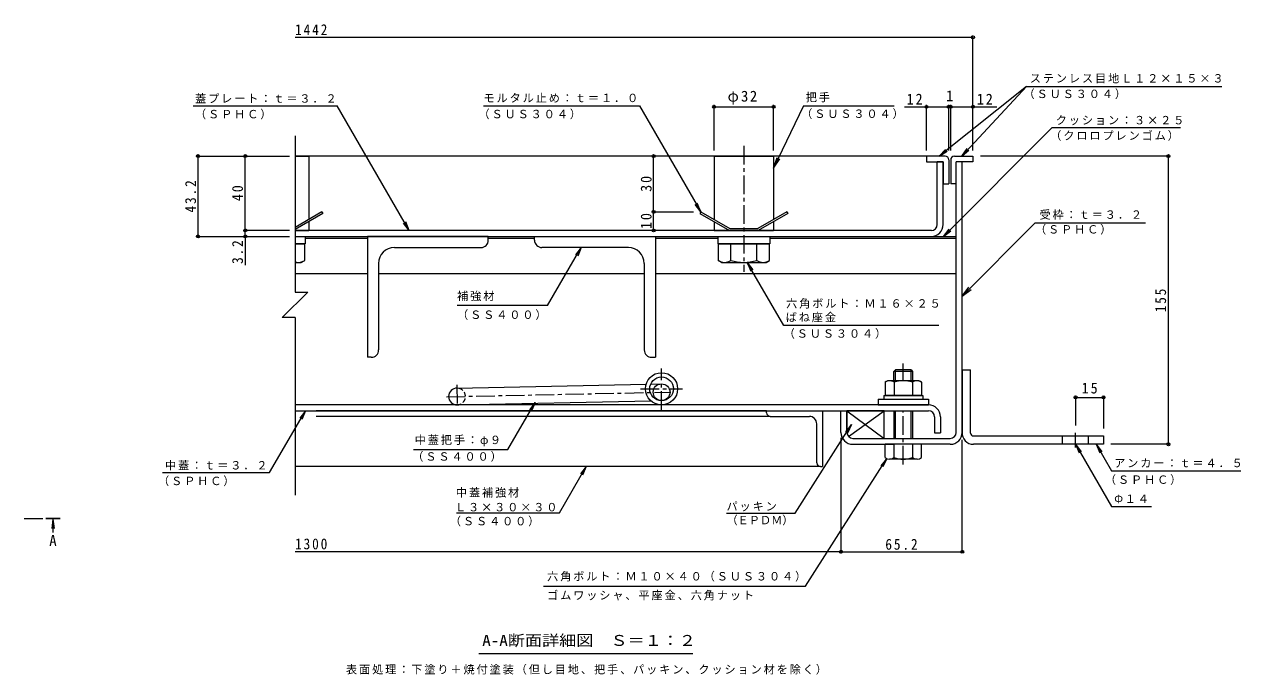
# Model space of a CAD drawing. Units: millimetres on the paper, enlarged 10 times, with parts at other scales. Extents: x -2620 to 2731, y -1962 to 1737.
# Drawn here: x -540 to 2731, y -11 to 1737 of the extents above; entities that cross this region are included whole.
import ezdxf
from ezdxf.enums import TextEntityAlignment as Align

# ---------------------------------------------------------------- set-up
doc = ezdxf.new("R2010")
doc.units = ezdxf.units.MM
doc.header["$LTSCALE"] = 10
doc.header["$PDMODE"] = 32
doc.header["$PDSIZE"] = 8
doc.linetypes.add('CHAIN1', pattern=[8, 5, -1, 1, -1])
doc.linetypes.add('DASHED1', pattern=[1.8, 1.2, -0.6])
for name, color, linetype, lineweight in [('0-2_仕上', 3, 'Continuous', 9), ('0-5_寸法', 7, 'DASHED1', 9), ('D-1', 2, 'Continuous', 9), ('D-2', 3, 'Continuous', 9), ('D-3', 4, 'Continuous', 9), ('D-5', 7, 'Continuous', 9), ('D-6', 6, 'Continuous', 9), ('D-7', 5, 'Continuous', 5), ('D-9', 134, 'Continuous', 5), ('D-A', 3, 'Continuous', 9), ('D-B', 6, 'Continuous', 9), ('D-C', 5, 'Continuous', 5), ('D-E', 3, 'Continuous', 9), ('D-F', 7, 'Continuous', 9)]:
    doc.layers.add(name, color=color, linetype=linetype, lineweight=lineweight)
doc.styles.add('ＭＳ ゴシック', font='')
doc.styles.get('ＭＳ ゴシック').set_extended_font_data('MS Gothic')

msp = doc.modelspace()

# ---------------------------------------------------------------- linework, layer by layer
at = {"layer": '0-2_仕上', "color": 4, "linetype": 'CHAIN1'}
msp.add_line((-540.01, 408.56), (-483.02, 408.56), dxfattribs=at)
at = {"layer": '0-2_仕上', "color": 4}
for q in [(-466.28, 381.77), (-459.76, 381.77), (-463.02, 370.96)]:
    msp.add_line((-463.02, 406.56), q, dxfattribs=at)
msp.add_solid([(-443.02, 406.56), (-443.02, 410.56), (-483.02, 406.56), (-483.02, 410.56)], dxfattribs=at)
at = {"layer": 'D-1'}
for p, q in [((1966.1, 640.09), (1966.1, 1368.09)), ((1982.1, 640.09), (1982.1, 1368.09)), ((1672.1, 640.09), (1672.1, 698.09)), ((1688.1, 624.09), (1950.1, 624.09)), ((1688.1, 608.09), (1798.6, 608.09)), ((1950.1, 608.09), (1848.6, 608.09))]:
    msp.add_line(p, q, dxfattribs=at)
msp.add_lwpolyline([(1656.1, 640.09), (1656.1, 698.09), (1672.1, 698.09)], dxfattribs=at)
for centre, radius, start, end in [((1688.1, 640.09), 32, 180, 270), ((1688.1, 640.09), 16, 180, 270), ((1950.1, 640.09), 16, 270, 0), ((1950.1, 640.09), 32, 270, 0)]:
    msp.add_arc(centre, radius, start, end, dxfattribs=at)
at = {"layer": 'D-2'}
for p, q in [((1931.1, 1368.09), (1915.1, 1368.09)), ((1915.1, 1199.09), (1915.1, 1368.09)), ((1931.1, 1199.09), (1931.1, 1368.09)), ((1899.1, 1183.09), (187.94, 1183.09)), ((187.94, 1167.09), (1899.1, 1167.09))]:
    msp.add_line(p, q, dxfattribs=at)
at = {"layer": 'D-2', "linetype": 'CHAIN1'}
for p, q in [((1173.6, 700.6), (1173.6, 811.58)), ((1116.86, 757.34), (1230.34, 757.34))]:
    msp.add_line(p, q, dxfattribs=at)
at = {"layer": 'D-2'}
for radius in [43.25, 31.75]:
    msp.add_circle((1173.6, 757.34), radius, dxfattribs=at)
for radius in [16, 32]:
    msp.add_arc((1899.1, 1199.09), radius, 270, 0, dxfattribs=at)
at = {"layer": 'D-3'}
for p, q in [((1886.1, 1383.09), (187.94, 1383.09)), ((1961.1, 1383.09), (2011.1, 1383.09)), ((1946.1, 1373.09), (1946.1, 1308.09)), ((1951.1, 1373.09), (1951.1, 1308.09)), ((1966.1, 1308.09), (1966.1, 1368.09)), ((1931.1, 1308.09), (1946.1, 1308.09)), ((1966.1, 1308.09), (1951.1, 1308.09)), ((260.29, 1233.09), (187.94, 1191.32)), ((262.79, 1228.76), (187.94, 1185.55)), ((260.29, 1233.09), (262.79, 1228.76)), ((1279.4, 1233.09), (1276.9, 1228.76)), ((1276.9, 1228.76), (1356.01, 1183.09)), ((1279.4, 1233.09), (1357.35, 1188.09)), ((1510.29, 1233.09), (1432.35, 1188.09)), ((1512.79, 1228.76), (1433.69, 1183.09)), ((1510.29, 1233.09), (1512.79, 1228.76)), ((1356.01, 1183.09), (1433.69, 1183.09)), ((1357.35, 1188.09), (1432.35, 1188.09))]:
    msp.add_line(p, q, dxfattribs=at)
for points in [[(1936.1, 1383.09), (1886.1, 1383.09), (1886.1, 1368.09), (1931.1, 1368.09), (1931.1, 1308.09)], [(2011.1, 1383.09), (2011.1, 1368.09), (1966.1, 1368.09)]]:
    msp.add_lwpolyline(points, dxfattribs=at)
for centre, start, end in [((1936.1, 1373.09), 0, 90), ((1961.1, 1373.09), 90, 180)]:
    msp.add_arc(centre, 10, start, end, dxfattribs=at)
at = {"layer": 'D-5'}
for p, q in [((2154.65, 1570.49), (1920.01, 1383.09)), ((2154.65, 1570.49), (1981.13, 1383.09)), ((2154.65, 1570.49), (2680.49, 1570.49)), ((-86.33, 1517.84), (300.86, 1517.84)), ((495.15, 1183.09), (300.86, 1517.84)), ((695.2, 1517.84), (1114.13, 1517.84)), ((1555.26, 1517.84), (1474.85, 1350.75)), ((1555.26, 1517.84), (1798.84, 1517.84)), ((2224.16, 1459.86), (1931.39, 1167.09)), ((2224.16, 1459.86), (2568.69, 1459.86)), ((1474.85, 1350.75), (1484.22, 1379.25)), ((1474.85, 1350.75), (1491.27, 1375.85)), ((1920.01, 1383.09), (1937.34, 1401.11)), ((1920.01, 1383.09), (1941.42, 1396.01)), ((1981.13, 1383.09), (1995.57, 1403.49)), ((1981.13, 1383.09), (2000.36, 1399.06)), ((1279.4, 1233.09), (1269.78, 1256.16)), ((495.15, 1183.09), (479.89, 1202.89)), ((495.15, 1183.09), (485.53, 1206.16)), ((1931.39, 1167.09), (1946.6, 1186.92)), ((1931.39, 1167.09), (1951.22, 1182.31)), ((2178.49, 1203.47), (1982.1, 1006.4)), ((2178.49, 1203.47), (2474.83, 1203.47)), ((957.71, 1137.09), (942.44, 1117.29)), ((1404.21, 1097.09), (1413.78, 1073.99)), ((1982.1, 1006.4), (2000.32, 1030.23)), ((1982.1, 1006.4), (2005.87, 1024.7)), ((867.33, 981.38), (623.77, 981.38)), ((1919.02, 927.64), (1502.04, 927.64)), ((833.61, 720.74), (818.35, 700.94)), ((833.61, 720.74), (823.99, 697.67)), ((119.6, 532.27), (215.85, 698.09)), ((215.85, 698.09), (200.58, 678.29)), ((215.85, 698.09), (206.23, 675.01)), ((1532.86, 422.97), (1684.58, 661.07)), ((1684.58, 661.07), (1668.51, 641.92)), ((1684.58, 661.07), (1674.02, 638.42)), ((2287.1, 608.09), (2296.67, 584.99)), ((2287.1, 608.09), (2302.32, 588.26)), ((2287.1, 608.09), (2383.51, 441.1)), ((2342.4, 608.09), (2383.51, 536.88)), ((2342.4, 608.09), (2351.96, 584.99)), ((2342.4, 608.09), (2357.62, 588.26)), ((1560.64, 226.96), (1779.05, 569.72)), ((1779.05, 569.72), (1762.98, 550.57)), ((1779.05, 569.72), (1768.48, 547.06)), ((-168.12, 532.27), (119.6, 532.27)), ((898.9, 424.14), (970.84, 548.09)), ((970.84, 548.09), (955.57, 528.29)), ((970.84, 548.09), (961.22, 525.01)), ((2383.51, 536.88), (2730.95, 536.88)), ((2383.51, 441.1), (2491.56, 441.1)), ((621.85, 424.14), (898.9, 424.14)), ((1348.29, 422.97), (1532.86, 422.97)), ((855.77, 226.96), (1560.64, 226.96)), ((1257.61, 44.75), (682.61, 44.75))]:
    msp.add_line(p, q, dxfattribs=at)
for points in [[(1114.13, 1517.84), (1279.4, 1233.09), (1264.14, 1252.89)], [(867.33, 981.38), (957.71, 1137.09), (948.08, 1114.01)], [(1502.04, 927.64), (1404.21, 1097.09), (1419.43, 1077.26)], [(506.22, 593.82), (759.95, 593.82), (833.61, 720.74)]]:
    msp.add_lwpolyline(points, dxfattribs=at)
at = {"layer": 'D-6'}
for p, q in [((187.94, 1167.09), (1966.1, 1167.09)), ((214.85, 1162.09), (382.76, 1162.09)), ((707.76, 1162.09), (831.93, 1162.09)), ((1156.93, 1162.09), (1324.85, 1162.09)), ((1464.85, 1162.09), (1966.1, 1162.09)), ((187.94, 1067.09), (382.76, 1067.09)), ((412.76, 1067.09), (1126.93, 1067.09)), ((1156.93, 1067.09), (1966.1, 1067.09)), ((623.13, 759.08), (1132.16, 769.73)), ((1144.47, 769.99), (1173.13, 770.58)), ((624.07, 714.09), (1144.9, 724.98)), ((1173.6, 725.58), (1174.07, 725.59)), ((1672.1, 698.09), (1672.1, 640.09)), ((1676.62, 628.95), (1772.1, 698.09))]:
    msp.add_line(p, q, dxfattribs=at)
at = {"layer": 'D-6', "linetype": 'CHAIN1'}
for p, q in [((622.94, 768.09), (624.19, 708.22)), ((595.08, 736), (1198.88, 748.62))]:
    msp.add_line(p, q, dxfattribs=at)
at = {"layer": 'D-6'}
msp.add_lwpolyline([(1688.1, 624.09), (1772.1, 624.09), (1772.1, 698.09), (1672.1, 698.09), (1772.1, 624.09)], dxfattribs=at)
msp.add_circle((1173.6, 748.09), 22.5, dxfattribs=at)
msp.add_arc((623.6, 736.59), 22.5, 90, 270, dxfattribs=at)
at = {"layer": 'D-6', "linetype": 'DASHED1'}
msp.add_arc((623.6, 736.59), 22.5, 270, 90, dxfattribs=at)
at = {"layer": 'D-7', "linetype": 'CHAIN1'}
for p, q in [((1823.6, 779.09), (1823.6, 825.75)), ((1823.6, 553.7), (1823.6, 698.09))]:
    msp.add_line(p, q, dxfattribs=at)
at = {"layer": 'D-7'}
for p, q in [((1802.66, 808.09), (1798.6, 804.03)), ((1848.6, 804.03), (1798.6, 804.03)), ((1798.6, 779.09), (1798.6, 804.03)), ((1844.54, 808.09), (1802.66, 808.09)), ((1802.66, 779.09), (1802.66, 808.09)), ((1844.54, 808.09), (1848.6, 804.03)), ((1844.54, 779.09), (1844.54, 808.09)), ((1848.6, 804.03), (1848.6, 780.59)), ((1848.6, 804.03), (1848.6, 779.09)), ((1798.6, 698.09), (1798.6, 624.09)), ((1802.66, 624.09), (1802.66, 698.09)), ((1844.54, 624.09), (1844.54, 698.09)), ((1848.6, 698.09), (1848.6, 624.09)), ((1872.6, 608.09), (1774.6, 608.09)), ((1774.6, 572.56), (1774.6, 608.09)), ((1798.6, 608.09), (1798.6, 572.56)), ((1848.6, 608.09), (1848.6, 572.56)), ((1872.6, 572.56), (1872.6, 608.09)), ((1860.6, 568.09), (1786.6, 568.09))]:
    msp.add_line(p, q, dxfattribs=at)
at = {"layer": 'D-7', "color": 2, "lineweight": 9}
for p, q in [((1774.52, 775.29), (1781.1, 779.09)), ((1774.52, 775.29), (1774.52, 739.09)), ((1866.1, 779.09), (1781.1, 779.09)), ((1799.06, 775.29), (1799.06, 739.09)), ((1848.13, 775.29), (1848.13, 739.09))]:
    msp.add_line(p, q, dxfattribs=at)
at = {"layer": 'D-7', "color": 134}
for p, q in [((1756.1, 729.09), (1756.1, 714.09)), ((1756.1, 729.09), (1891.1, 729.09)), ((1891.1, 729.09), (1891.1, 714.09)), ((1756.1, 714.09), (1891.1, 714.09))]:
    msp.add_line(p, q, dxfattribs=at)
at = {"layer": 'D-7', "color": 6, "lineweight": 9}
for p, q in [((1771.1, 739.09), (1771.1, 729.09)), ((1771.1, 729.09), (1876.1, 729.09))]:
    msp.add_line(p, q, dxfattribs=at)
at = {"layer": 'D-7', "color": 2, "lineweight": 9}
msp.add_lwpolyline([(1866.1, 779.09), (1872.67, 775.29), (1872.67, 739.09), (1774.52, 739.09)], dxfattribs=at)
at = {"layer": 'D-7', "color": 6, "lineweight": 9}
msp.add_lwpolyline([(1771.1, 739.09), (1876.1, 739.09), (1876.1, 729.09)], dxfattribs=at)
at = {"layer": 'D-7', "color": 2, "lineweight": 9}
for centre, radius, start, end in [((1789.01, 750.21), 28.97, 94.38438, 120), ((1786.03, 754.89), 24.21, 57.42749, 88.18784), ((1823.6, 697.89), 81.2, 72.41188, 107.5881), ((1861.17, 754.89), 24.21, 91.81215, 122.57249), ((1858.19, 750.21), 28.97, 59.99998, 85.6156)]:
    msp.add_arc(centre, radius, start, end, dxfattribs=at)
at = {"layer": 'D-7'}
for centre, radius, start, end in [((1786.6, 586.42), 18.33, 229.1022, 310.89809), ((1823.6, 640.17), 72.08, 249.70546, 290.29454), ((1860.6, 586.42), 18.33, 229.10191, 310.8978)]:
    msp.add_arc(centre, radius, start, end, dxfattribs=at)
at = {"layer": 'D-9'}
for p, q in [((382.76, 1167.09), (382.76, 842.09)), ((707.76, 1167.09), (382.76, 1167.09)), ((707.76, 1157.04), (707.76, 1167.09)), ((831.93, 1167.09), (1156.93, 1167.09)), ((831.93, 1157.04), (831.93, 1167.09)), ((1156.93, 1167.09), (1156.93, 842.09)), ((455.26, 1137.09), (687.81, 1137.09)), ((1084.43, 1137.09), (851.88, 1137.09)), ((412.76, 1094.59), (412.76, 862.04)), ((1126.93, 1094.59), (1126.93, 862.04)), ((392.81, 842.09), (382.76, 842.09)), ((1146.88, 842.09), (1156.93, 842.09))]:
    msp.add_line(p, q, dxfattribs=at)
for centre, radius, start, end in [((687.76, 1157.09), 20, 270.13706, 359.86294), ((851.93, 1157.09), 20, 180.13706, 269.86294), ((455.26, 1094.59), 42.5, 90, 180), ((1084.43, 1094.59), 42.5, 0, 90), ((392.76, 862.09), 20, 270.13706, 359.86294), ((1146.93, 862.09), 20, 180.13706, 269.86294)]:
    msp.add_arc(centre, radius, start, end, dxfattribs=at)
at = {"layer": 'D-A'}
for p, q in [((1891.6, 714.09), (187.94, 714.09)), ((187.94, 698.09), (1891.6, 698.09)), ((1907.6, 682.09), (1907.6, 639.09)), ((1923.6, 682.09), (1923.6, 639.09)), ((1907.6, 639.09), (1923.6, 639.09))]:
    msp.add_line(p, q, dxfattribs=at)
for radius in [32, 16]:
    msp.add_arc((1891.6, 682.09), radius, 0, 90, dxfattribs=at)
at = {"layer": 'D-B'}
for p, q in [((1456.1, 698.09), (244.47, 698.09)), ((1456.1, 698.09), (1606.1, 698.09)), ((1456.1, 693.09), (1456.1, 698.09)), ((1606.1, 698.09), (1606.1, 548.09)), ((1466.1, 683.09), (244.47, 683.09)), ((1466.1, 683.09), (1571.1, 683.09)), ((1591.1, 558.09), (1591.1, 663.09)), ((1601.1, 548.09), (187.94, 548.09)), ((1601.1, 548.09), (1606.1, 548.09))]:
    msp.add_line(p, q, dxfattribs=at)
for centre, radius, start, end in [((1466.1, 693.09), 10, 180, 270), ((1571.1, 663.09), 20, 0, 90), ((1601.1, 558.09), 10, 180, 270)]:
    msp.add_arc(centre, radius, start, end, dxfattribs=at)
at = {"layer": 'D-C', "color": 2, "linetype": 'CHAIN1', "lineweight": 9}
msp.add_line((1394.85, 1410.77), (1394.85, 1071.46), dxfattribs=at)
at = {"layer": 'D-C', "color": 2, "lineweight": 9}
for p, q in [((187.94, 1383.09), (224.85, 1383.09)), ((224.85, 1383.09), (224.85, 1212.63)), ((1314.85, 1383.09), (1314.85, 1212.63)), ((1314.85, 1383.09), (1474.85, 1383.09)), ((1474.85, 1383.09), (1474.85, 1212.63)), ((187.94, 1183.09), (224.85, 1183.09)), ((224.85, 1206.85), (224.85, 1183.09)), ((1314.85, 1206.85), (1314.85, 1183.09)), ((1314.85, 1183.09), (1474.85, 1183.09)), ((1474.85, 1206.85), (1474.85, 1183.09))]:
    msp.add_line(p, q, dxfattribs=at)
at = {"layer": 'D-C', "color": 134}
for p, q in [((187.94, 1167.09), (214.85, 1167.09)), ((187.94, 1147.09), (214.85, 1147.09)), ((214.85, 1167.09), (214.85, 1147.09)), ((1324.85, 1167.09), (1324.85, 1147.09)), ((1324.85, 1167.09), (1464.85, 1167.09)), ((1324.85, 1147.09), (1464.85, 1147.09)), ((1464.85, 1167.09), (1464.85, 1147.09))]:
    msp.add_line(p, q, dxfattribs=at)
at = {"layer": 'D-C'}
for p, q in [((214.13, 1147.09), (187.94, 1147.09)), ((1325.56, 1147.09), (1325.56, 1102.45)), ((1464.13, 1147.09), (1325.56, 1147.09)), ((1360.21, 1102.45), (1360.21, 1147.09)), ((1429.49, 1102.45), (1429.49, 1147.09)), ((1464.13, 1102.45), (1464.13, 1147.09)), ((187.94, 1097.09), (204.85, 1097.09)), ((1334.85, 1097.09), (1325.56, 1102.45))]:
    msp.add_line(p, q, dxfattribs=at)
for points in [[(204.85, 1097.09), (214.13, 1102.45), (214.13, 1147.09)], [(1334.85, 1097.09), (1454.85, 1097.09), (1464.13, 1102.45)]]:
    msp.add_lwpolyline(points, dxfattribs=at)
for centre, radius, start, end in [((197.89, 1131.26), 34.18, 253.08328, 268.18645), ((193.68, 1137.86), 40.89, 274.38425, 299.99998), ((1346.01, 1137.86), 40.89, 240, 265.61574), ((1341.8, 1131.26), 34.18, 271.81354, 302.57069), ((1394.85, 1211.73), 114.64, 252.41203, 287.58795), ((1447.89, 1131.26), 34.18, 237.42929, 268.18645), ((1443.68, 1137.86), 40.89, 274.38425, 299.99998)]:
    msp.add_arc(centre, radius, start, end, dxfattribs=at)
at = {"layer": 'D-E'}
for p, q in [((1982.1, 808.09), (1982.1, 640.09)), ((1982.1, 808.09), (2004.6, 808.09)), ((2004.6, 638.09), (2004.6, 808.09)), ((2012.1, 630.59), (2362.1, 630.59)), ((2252.1, 608.09), (2252.1, 630.59)), ((2322.1, 608.09), (2322.1, 630.59)), ((2362.1, 630.59), (2362.1, 608.09)), ((2362.1, 608.09), (2012.1, 608.09))]:
    msp.add_line(p, q, dxfattribs=at)
at = {"layer": 'D-E', "linetype": 'CHAIN1'}
msp.add_line((2287.1, 599.36), (2287.1, 638.8), dxfattribs=at)
at = {"layer": 'D-E'}
for radius, start in [(30, 176.17647), (7.5, 180.00027)]:
    msp.add_arc((2012.1, 638.09), radius, start, 270, dxfattribs=at)
at = {"layer": 'D-F'}
for p, q in [((2011.1, 1702.41), (187.94, 1702.41)), ((2011.1, 1398.09), (2011.1, 1707.41)), ((1314.85, 1398.09), (1314.85, 1520.71)), ((1314.85, 1515.71), (1474.85, 1515.71)), ((1474.85, 1398.09), (1474.85, 1520.71)), ((1826.53, 1515.71), (1946.1, 1515.71)), ((1886.1, 1398.09), (1886.1, 1520.71)), ((1946.1, 1398.09), (1946.1, 1520.71)), ((1946.1, 1515.71), (1951.1, 1515.71)), ((1951.1, 1398.09), (1951.1, 1520.71)), ((1951.1, 1515.71), (2075.45, 1515.71)), ((187.94, 1437.35), (187.94, 1017.5)), ((-75.94, 1383.09), (172.94, 1383.09)), ((-72.94, 1167.09), (-72.94, 1383.09)), ((1152.19, 1233.09), (1152.19, 1383.09)), ((2539.73, 1383.09), (2031.1, 1383.09)), ((2536.73, 608.09), (2536.73, 1383.09)), ((1149.19, 1233.09), (1259.4, 1233.09)), ((1152.19, 1183.09), (1152.19, 1233.09)), ((172.94, 1183.09), (49.29, 1183.09)), ((-75.94, 1167.09), (172.94, 1167.09)), ((54.29, 1167.09), (54.29, 1089.54)), ((187.94, 948.68), (153.54, 948.68)), ((187.94, 948.68), (187.94, 471.55)), ((2287.1, 737.34), (2287.1, 658.8)), ((2287.1, 734.34), (2362.1, 734.34)), ((2362.1, 737.34), (2362.1, 650.59)), ((1656.09, 625.09), (1656.09, 314.19)), ((1982.1, 316.19), (1982.1, 620.09)), ((2539.73, 608.09), (2382.1, 608.09)), ((1656.09, 319.19), (187.94, 319.19)), ((1656.09, 319.19), (1982.1, 319.19))]:
    msp.add_line(p, q, dxfattribs=at)
for points in [[(54.29, 1167.09), (54.29, 1183.09), (54.29, 1383.09)], [(187.94, 1017.5), (222.35, 1017.5), (153.54, 948.68)]]:
    msp.add_lwpolyline(points, dxfattribs=at)
for p in [(2011.1, 1702.41), (1314.85, 1515.71), (1474.85, 1515.71), (1886.1, 1515.71), (1946.1, 1515.71), (1951.1, 1515.71), (2011.1, 1515.71), (-72.94, 1383.09), (54.29, 1383.09), (1152.19, 1383.09), (2536.73, 1383.09), (1152.19, 1233.09), (54.29, 1183.09), (1152.19, 1183.09), (-72.94, 1167.09), (54.29, 1167.09), (2287.1, 734.34), (2362.1, 734.34), (2536.73, 608.09), (1656.09, 319.19), (1982.1, 319.19)]:
    msp.add_point(p, dxfattribs=at)

# ---------------------------------------------------------------- texts
at = {"layer": '0-5_寸法', "color": 2, "style": 'ＭＳ ゴシック'}
msp.add_text('A', height=29.33, dxfattribs=at).set_placement((-473.02, 325.86), align=Align.BOTTOM_LEFT)
at = {"layer": 'D-5', "style": 'ＭＳ ゴシック'}
msp.add_text('（ＥＰＤＭ）', height=21.99, dxfattribs=at).set_placement((1348.29, 386.41), align=Align.BOTTOM_LEFT)
at = {"layer": 'D-5', "color": 2, "style": 'ＭＳ ゴシック', "width": 1.15}
msp.add_text('A-A断面詳細図\u3000Ｓ＝１：２', height=29.33, dxfattribs=at).set_placement((691.36, 57.25), align=Align.BOTTOM_LEFT)
at = {"layer": 'D-5', "char_height": 21.99, "attachment_point": 7, "style": 'ＭＳ ゴシック'}
for s, insert in [('\\T1.17;ステンレス目地Ｌ１２×１５×３', (2163.84, 1578.66)), ('\\T1.17;蓋プレート：ｔ＝３．２', (-81, 1525.39)), ('\\T1.17;モルタル止め：ｔ＝１．０', (694.8, 1526.84)), ('\\T1.17;把手', (1561.53, 1527.68)), ('\\T1.17;（ＳＵＳ３０４）', (2147, 1536.22)), ('\\T1.17;（ＳＰＨＣ）', (-81, 1481.72)), ('\\T1.17;（ＳＵＳ３０４）', (681.24, 1481.93)), ('\\T1.17;（ＳＵＳ３０４）', (1549.1, 1482.77)), ('\\T1.17;クッション：３×２５', (2233.71, 1466.19)), ('\\T1.17;（クロロプレンゴム）', (2218.89, 1424.09)), ('\\T1.17;受枠：ｔ＝３．２', (2189.99, 1212.03)), ('\\T1.17;（ＳＰＨＣ）', (2177.83, 1171.88)), ('\\T1.17;補強材', (623.77, 992.86)), ('\\T1.17;六角ボルト：Ｍ１６×２５', (1508.57, 972.99)), ('\\T1.17;（ＳＳ４００）', (623.77, 942.33)), ('\\T1.17;ばね座金', (1507.52, 936.27)), ('\\T1.17;（ＳＵＳ３０４）', (1502.04, 891.78)), ('\\T1.17;中蓋把手：φ９', (509.93, 602.71)), ('\\T1.17;（ＳＳ４００）', (503.29, 561.17)), ('\\T1.17;中蓋：ｔ＝３．２', (-161.69, 537.96)), ('\\T1.17;アンカー：ｔ＝４．５', (2390.81, 545.4)), ('\\T1.17;（ＳＰＨＣ）', (-180.36, 495.4)), ('\\T1.17;（ＳＰＨＣ）', (2365.83, 498.8)), ('\\T1.17;中蓋補強材', (620.57, 464.64)), ('\\T1.17;Φ１４', (2390.81, 449.62)), ('\\T1.17;Ｌ３×３０×３０', (618.22, 427.45)), ('\\T1.17;パッキン', (1348.29, 427.79)), ('\\T1.17;（ＳＳ４００）', (604.38, 387.31)), ('\\T1.17;六角ボルト：Ｍ１０×４０（ＳＵＳ３０４）', (865.91, 238.98)), ('\\T1.17;ゴムワッシャ、平座金、六角ナット', (865.91, 188.16)), ('\\T1.17;表面処理：下塗り＋焼付塗装（但し目地、把手、パッキン、クッション材を除く）', (325.11, -11.38))]:
    msp.add_mtext(s, dxfattribs=dict(at, insert=insert))
at = {"layer": 'D-F', "color": 2, "style": 'ＭＳ ゴシック'}
msp.add_text('1', height=29.33, dxfattribs=at).set_placement((1938.6, 1521.71), align=Align.BOTTOM_LEFT)
at = {"layer": 'D-F', "color": 2, "char_height": 29.33, "attachment_point": 7, "style": 'ＭＳ ゴシック'}
for s, insert in [('\\T1.28;\\W0.9;1442', (187.94, 1708.41)), ('\\T1.19;φ32', (1351.1, 1521.71)), ('\\T1.27;\\W0.95;12', (1832.63, 1521.71)), ('\\T1.27;\\W0.95;12', (2021.37, 1521.71)), ('\\T1.27;\\W0.95;15', (2303.35, 744.34)), ('\\T1.28;\\W0.9;1300', (187.94, 325.19)), ('\\T1.28;\\W0.9;65.2', (1775.34, 324.19))]:
    msp.add_mtext(s, dxfattribs=dict(at, insert=insert))
at = {"layer": 'D-F', "color": 2, "char_height": 29.33, "attachment_point": 7, "rotation": 90, "style": 'ＭＳ ゴシック'}
for s, insert in [('\\T1.28;\\W0.9;43.2', (-77.94, 1231.34)), ('\\T1.27;\\W0.95;30', (1147.19, 1286.84)), ('\\T1.27;\\W0.95;40', (48.29, 1261.84)), ('\\T1.27;\\W0.95;10', (1147.19, 1186.84)), ('\\T1.27;\\W0.9;3.2', (48.29, 1093.15)), ('\\T1.27;\\W0.9;155', (2530.73, 963.09))]:
    msp.add_mtext(s, dxfattribs=dict(at, insert=insert))

doc.saveas('drawing.dxf')
